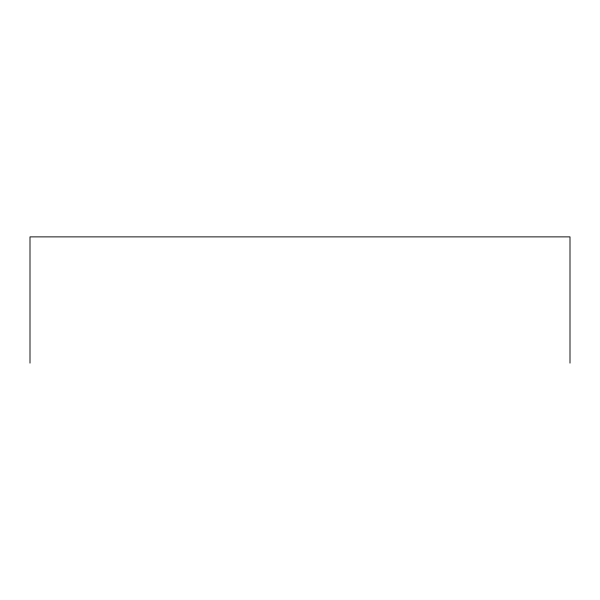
<?xml version="1.0" encoding="UTF-8"?>
<svg xmlns="http://www.w3.org/2000/svg" width="600" height="600" viewBox="0 0 600 600"><rect width="100%" height="100%" fill="white"/><g stroke="black" fill="none" stroke-linecap="round" stroke-linejoin="round"><path stroke-width="0.9" d="M570 363.12L570 236.88L30 236.88L30 363.12"/></g></svg>
